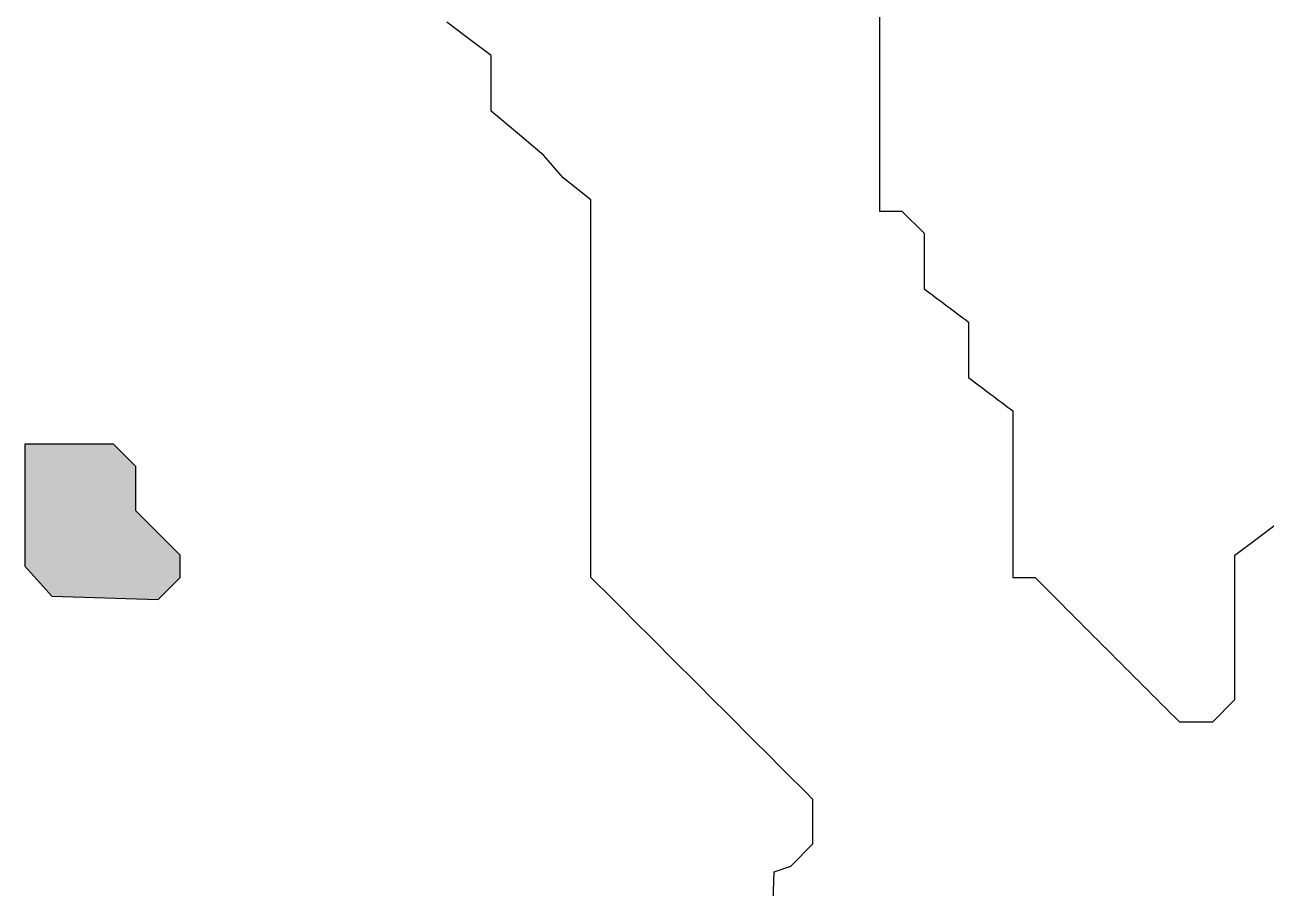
# Model space of a CAD drawing. Header units: inches. Extents: x 89 to 695, y 92 to 413.
# Drawn here: x 586.44 to 602.28, y 226.78 to 237.79 of the extents above; entities that cross this region are included whole.
import ezdxf

# ---------------------------------------------------------------- set-up
doc = ezdxf.new("R2010")
doc.units = ezdxf.units.IN
doc.header["$MEASUREMENT"] = 0
doc.layers.get('0').update_dxf_attribs({"linetype": 'CONTINUOUS'})

msp = doc.modelspace()

# ---------------------------------------------------------------- hatches: boundary and pattern name
at = {"lineweight": 0}
h = msp.add_hatch(color=256, dxfattribs=at)
h.set_gradient(color1=(255, 255, 255), one_color=1, tint=1, name='CYLINDER')
h.paths.add_polyline_path([(587.859, 231.594), (587.859, 232.16), (587.576, 232.444), (586.443, 232.444), (586.443, 230.886), (586.787, 230.506), (588.143, 230.461), (588.426, 230.744), (588.426, 231.027)])

# ---------------------------------------------------------------- linework, layer by layer
at = {"color": 0, "linetype": 'Continuous', "ltscale": 2, "flags": 128}
for points in [[(596.642, 239.951), (596.642, 239.243), (596.996, 238.96), (597.35, 238.677), (597.35, 235.418), (597.634, 235.418), (597.917, 235.135), (597.917, 234.427)], [(593.667, 230.744), (593.667, 235.56), (593.313, 235.843), (593.065, 236.127), (592.729, 236.41), (592.392, 236.693), (592.392, 237.402), (592.109, 237.614), (591.826, 237.827)], [(598.484, 234.002), (598.484, 233.294)], [(599.05, 232.869), (599.05, 230.744), (599.334, 230.744)], [(601.175, 228.902), (601.6, 228.902), (601.883, 229.186), (601.883, 231.027), (602.167, 231.24), (602.45, 231.452)], [(598.767, 222.811), (598.059, 222.811), (597.846, 223.094), (597.492, 223.378), (595.934, 224.936), (596.005, 226.99), (596.217, 227.061), (596.5, 227.344), (596.5, 227.911)]]:
    msp.add_lwpolyline(points, dxfattribs=at)
msp.add_lwpolyline([(586.787, 230.506), (588.143, 230.461), (588.426, 230.744), (588.426, 231.027), (587.859, 231.594), (587.859, 232.16), (587.576, 232.444), (586.443, 232.444), (586.443, 230.886), (586.787, 230.506)], close=True, dxfattribs=at)
at = {"color": 0, "linetype": 'Continuous'}
for points in [[(597.917, 234.427), (598.106, 234.285), (598.295, 234.144), (598.484, 234.002)], [(598.484, 233.294), (598.673, 233.152), (598.861, 233.01), (599.05, 232.869)], [(596.5, 227.911), (595.556, 228.855), (594.612, 229.799), (593.667, 230.744)], [(599.334, 230.744), (599.947, 230.13), (600.56, 229.515), (601.175, 228.902)]]:
    msp.add_open_spline(points, degree=3, dxfattribs=at)

doc.saveas('drawing.dxf')
